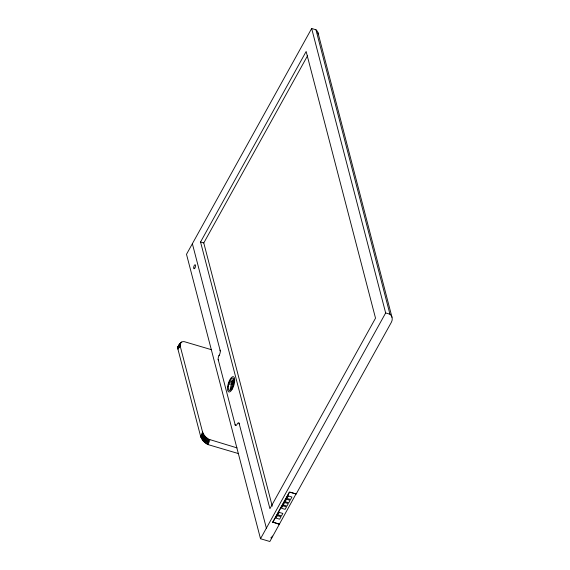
<?xml version="1.0" encoding="UTF-8"?>
<svg xmlns="http://www.w3.org/2000/svg" width="570" height="570" viewBox="0 0 570 570"><rect width="100%" height="100%" fill="white"/><g stroke="black" fill="none" stroke-linecap="round" stroke-linejoin="round"><path stroke-width="0.85" d="M211.484 349.709L184.345 341.679C181.723 341.01 179.108 343.496 180.213 346.132L202.557 432.024L203.96 434.96L205.599 436.876L204.744 442.477L208.057 444.6L238.581 453.62M209.888 439.862L208.057 444.6L208.748 439.271L205.599 436.876L202.877 440.631L204.744 442.477L206.582 437.76L205.806 443.289L207.637 438.565L206.917 444.001L208.748 439.271L237.02 447.885M203.761 441.586L205.599 436.876M202.557 432.024L200.697 436.656L202.877 440.631L204.723 435.936L202.115 439.634L203.96 434.96L201.488 438.629L203.34 433.962L201.011 437.625L202.863 432.979L200.697 436.656L177.954 349.232L177.925 346.66L180.526 342.955L177.925 346.66L180.027 344.365L177.762 347.436L180.035 345.213L177.769 348.298L180.213 346.132L177.954 349.232M318.238 34.236A9.419 7.488 -14.6 0 0 315.965 29.775L311.655 28.5L186.504 254.291L260.504 538.736L269.852 541.5L296.008 493.955L289.432 492.01L272.745 522.12L279.386 524.3M200.547 242.008L306.147 51.5L375.523 318.174L269.923 508.682L200.547 242.008L203.775 242.963L272.261 506.196M203.775 242.963L307.658 55.568M218.93 355.787L219.229 355.238A3.534 1.29 -73.5 0 0 220.277 351.027L220.048 350.094M260.504 538.736L385.662 312.951L311.655 28.5M272.802 522.355L289.489 492.252M272.389 536.035L271.17 538.244L270.992 537.546M296.072 494.197L391.348 322.321A9.419 7.488 -14.6 0 0 389.966 314.22L315.965 29.775M219.229 355.238L218.83 355.986A3.099 1.133 -73.5 0 0 218.16 359.413L235.282 425.22M180.17 344.764L178.745 345.441L181.025 342.42M178.745 345.441L179.721 344.301M180.697 343.161L181.673 342.014M385.662 312.951L389.966 314.22M290.251 492.252L295.189 493.713M272.745 522.12L279.321 524.058M218.16 359.413L218.303 359.969M317.996 32.811L391.996 317.262M192.368 243.704L220.262 350.928M239.051 423.147L266.368 528.155M235.111 424.557L235.36 425.363A3.213 1.176 -73.5 0 0 237.156 424.13A3.534 1.29 -73.5 0 1 239.022 423.09L239.272 423.987M228.2 386.745L228.677 390.165L229.845 390.593L231.199 384.793L230.964 383.881L228.591 384.536L228.2 386.745M234.056 380.475L233.365 385.142L230.679 390.058L233.949 379.748L234.056 380.475M233.301 380.34L231.847 384.493L231.285 382.463L233.301 380.34M229.425 381.907L228.848 383.503L233.757 379L233.536 378.48L232.368 378.06L231.634 378.487L229.425 381.907M277.362 515.651L276.001 518.116L279.663 519.199L281.031 516.734L277.362 515.651M279.186 512.373L277.818 514.831L281.487 515.914L282.848 513.456L279.186 512.373M282.827 505.804L281.459 508.262L285.128 509.345L286.489 506.887L282.827 505.804M284.644 502.519L283.283 504.984L286.945 506.067L288.306 503.602L284.644 502.519M286.461 499.242L285.1 501.7L288.762 502.783L290.13 500.325L286.461 499.242M288.285 495.957L286.917 498.415L290.586 499.498L291.947 497.04L288.285 495.957M194.89 267.993A2.095 0.77 -73.5 0 0 195.182 264.758A2.095 0.77 -73.5 0 0 193.643 267.537A2.095 0.77 -73.5 0 0 194.89 267.993M232.325 389.004A7.98 2.921 -73.5 0 0 233.429 376.692A7.98 2.921 -73.5 0 0 227.565 387.272A7.98 2.921 -73.5 0 0 232.325 389.004"/></g></svg>
